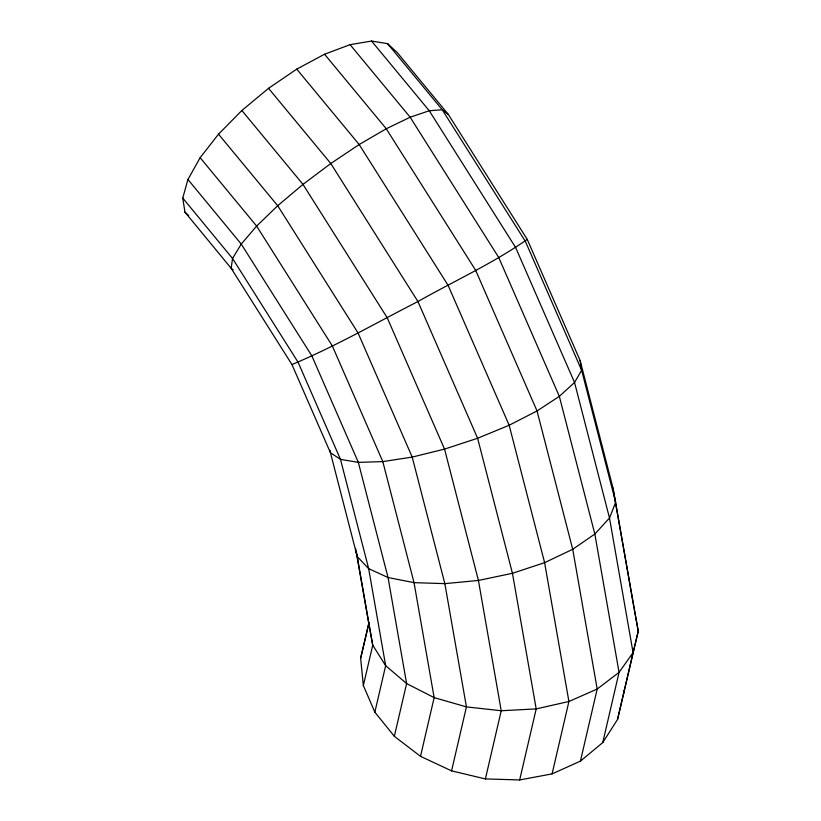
<?xml version="1.0" encoding="UTF-8"?>
<svg xmlns="http://www.w3.org/2000/svg" width="821" height="821" viewBox="0 0 821 821"><rect width="100%" height="100%" fill="white"/><g stroke="black" fill="none" stroke-linecap="round" stroke-linejoin="round"><path stroke-width="1.23" d="M634.233 609.439L638.245 631.164L633.073 652.633L619.065 672.368L597.185 689.035L568.912 701.493L536.195 708.903L501.231 710.74L466.431 706.891L434.155 697.624L406.611 683.565L385.654 665.667L372.734 645.152L357.238 556.617L330.442 452.74L291.948 364.555L231.163 268.293L184.951 212.146L182.755 198.056L187.937 179.481L200.139 157.694L218.53 134.162L241.867 110.496L268.539 88.319L296.75 69.128L324.562 54.237L350.085 44.662L371.574 41.05L387.584 43.657L396.995 52.287L448.266 114.345L527.246 239.393L580.098 360.481L612.959 487.9L638.245 631.164L617.546 719.453L602.758 742.564L580.426 761.129L552.092 773.885L519.683 779.95L485.396 778.924L451.571 770.868L420.516 756.336L394.347 736.314L374.848 712.176L363.344 685.556L360.635 658.268L368.732 623.426L355.606 548.479M369.122 622.513L360.635 658.268M363.344 685.556L372.734 645.152L368.732 623.426M374.848 712.176L385.654 665.667L368.67 568.655L340.479 459.36L298.126 362.307L232.548 258.471L182.755 198.056M394.347 736.314L406.611 683.565L388.046 577.532L358.346 462.377L311.888 355.945L241.241 244.073L187.937 179.481M420.516 756.336L434.155 697.624L414.03 582.643L382.812 461.607L332.31 345.908L256.634 226.083L200.139 157.694M451.571 770.868L466.431 706.891L444.849 583.639L412.214 457.081L358.007 332.885L277.703 205.722L218.53 134.162M485.396 778.924L501.231 710.74L478.427 580.447L444.551 449.118L387.214 317.748L302.99 184.386L241.867 110.496M519.683 779.95L536.195 708.903L512.448 573.294L477.617 438.26L417.94 301.533L330.781 163.512L268.539 88.319M552.092 773.885L568.912 701.493L544.61 562.662L509.164 425.237L448.112 285.359L359.177 144.537L296.75 69.128M580.426 761.129L597.185 689.035L572.719 549.28L537.037 410.952L475.646 270.304L386.26 128.753L324.562 54.237M602.758 742.564L619.065 672.368L594.845 534.05L559.337 396.369L498.686 257.414L410.161 117.229L350.085 44.662M617.546 719.453L633.073 652.633L609.5 518.02L574.546 382.483L515.66 247.562L429.26 110.753L371.574 41.05M527.246 239.393C493.021 263.325 454.321 280.926 417.94 301.533C376.162 322.889 335.276 346.441 291.948 364.555M448.266 114.345L442.262 109.768L387.584 43.657M233.164 269.811L231.163 268.293L232.548 258.471L241.241 244.073L256.634 226.083L277.703 205.722L302.99 184.386L330.781 163.512L359.177 144.537L386.26 128.753L410.161 117.229L429.26 110.753L442.262 109.768L525.399 241.415L581.627 370.25L615.678 502.278L609.5 518.02L594.845 534.05L572.719 549.28L544.61 562.662L512.448 573.294L478.427 580.447L444.849 583.639L414.03 582.643L388.046 577.532L368.67 568.655L357.238 556.617L356.324 551.815M184.951 212.146L188.717 215.595M612.959 487.9L634.017 608.187M580.098 360.481L581.627 370.25L574.546 382.483L559.337 396.369L537.037 410.952L509.164 425.237L477.617 438.26L444.551 449.118L412.214 457.081L382.812 461.607L358.346 462.377L340.479 459.36L330.442 452.74L330.063 450.298M623.539 690.892L623.796 693.365"/></g></svg>
